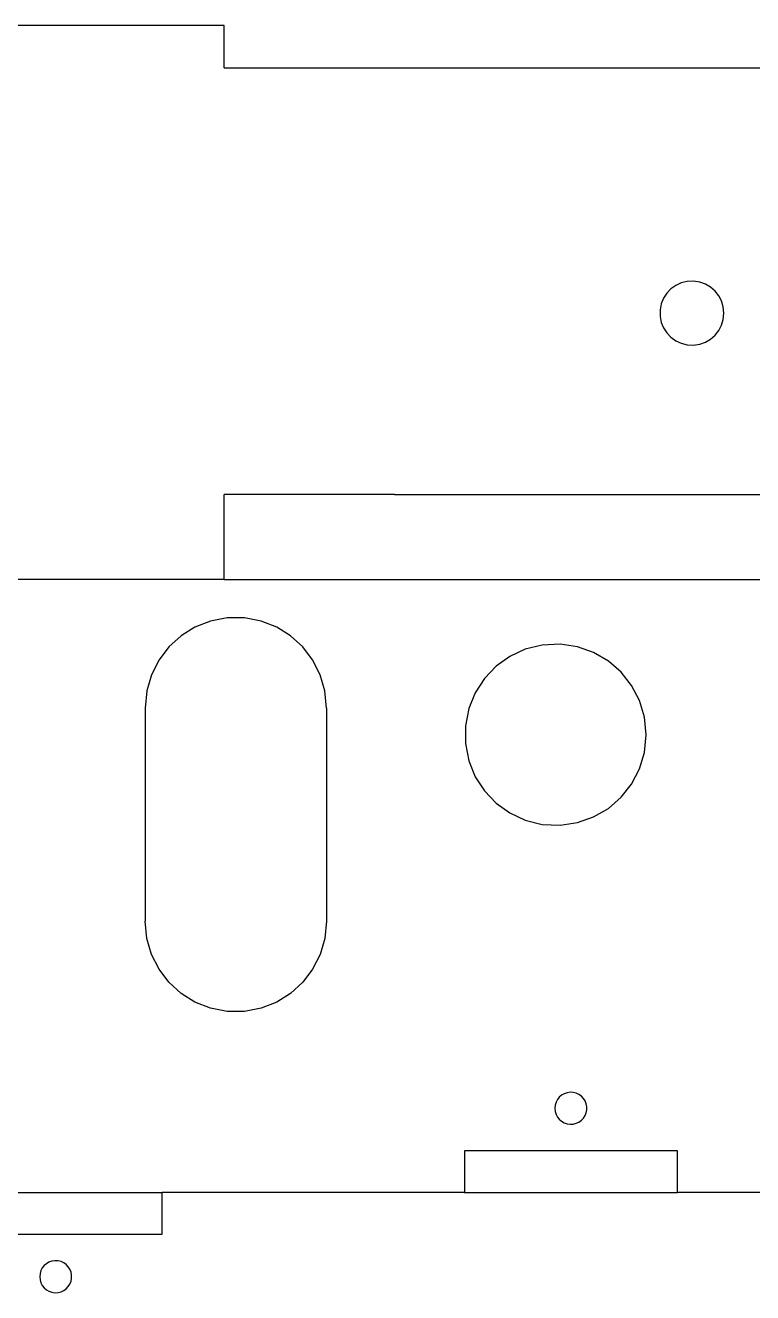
# Model space of a CAD drawing. Header units: metres. Extents: x -26 to 521, y 602 to 1019.
# Drawn here: x 328.2 to 396.5, y 761.3 to 880.2 of the extents above; entities that cross this region are included whole.
import ezdxf

# ---------------------------------------------------------------- set-up
doc = ezdxf.new("R2010")
doc.units = ezdxf.units.M

msp = doc.modelspace()

# ---------------------------------------------------------------- linework, layer by layer
at = {"layer": 'COMPONENT1'}
for p, q in [((346.88, 880.15), (326.88, 880.15)), ((346.88, 876.15), (346.88, 880.15)), ((346.88, 876.15), (362.88, 876.15)), ((362.88, 876.15), (471.88, 876.15)), ((390.34, 856.12), (389.78, 855.98)), ((390.93, 856.15), (390.34, 856.12)), ((391.51, 856.06), (390.93, 856.15)), ((388.43, 855.01), (388.12, 854.54)), ((388.81, 855.42), (388.43, 855.01)), ((389.27, 855.74), (388.81, 855.42)), ((389.78, 855.98), (389.27, 855.74)), ((392.05, 855.87), (391.51, 856.06)), ((392.53, 855.59), (392.05, 855.87)), ((392.95, 855.22), (392.53, 855.59)), ((393.3, 854.78), (392.95, 855.22)), ((387.91, 854.02), (387.8, 853.45)), ((388.12, 854.54), (387.91, 854.02)), ((393.56, 854.29), (393.3, 854.78)), ((393.72, 853.74), (393.56, 854.29)), ((393.78, 853.15), (393.72, 853.74)), ((387.8, 853.45), (387.8, 852.85)), ((387.8, 852.85), (387.91, 852.28)), ((393.56, 852.02), (393.72, 852.56)), ((393.72, 852.56), (393.78, 853.15)), ((387.91, 852.28), (388.12, 851.76)), ((388.12, 851.76), (388.43, 851.29)), ((392.95, 851.08), (393.3, 851.52)), ((393.3, 851.52), (393.56, 852.02)), ((388.43, 851.29), (388.81, 850.89)), ((388.81, 850.89), (389.27, 850.56)), ((389.27, 850.56), (389.78, 850.32)), ((389.78, 850.32), (390.34, 850.18)), ((390.34, 850.18), (390.93, 850.15)), ((390.93, 850.15), (391.51, 850.24)), ((391.51, 850.24), (392.05, 850.43)), ((392.05, 850.43), (392.53, 850.71)), ((392.53, 850.71), (392.95, 851.08)), ((362.88, 836.15), (346.88, 836.15)), ((346.88, 828.15), (346.88, 836.15)), ((362.88, 836.15), (471.88, 836.15)), ((346.88, 828.15), (326.88, 828.15)), ((346.88, 828.15), (471.88, 828.15)), ((345.6, 824.26), (344.14, 823.69)), ((347.16, 824.56), (345.6, 824.26)), ((348.8, 824.56), (347.16, 824.56)), ((350.37, 824.26), (348.8, 824.56)), ((351.82, 823.69), (350.37, 824.26)), ((342.84, 822.87), (341.71, 821.83)), ((344.14, 823.69), (342.84, 822.87)), ((353.12, 822.87), (351.82, 823.69)), ((354.26, 821.83), (353.12, 822.87)), ((341.71, 821.83), (340.78, 820.61)), ((355.19, 820.61), (354.26, 821.83)), ((375.14, 821.62), (373.69, 820.94)), ((376.73, 822.01), (375.14, 821.62)), ((378.41, 822.09), (376.73, 822.01)), ((380.04, 821.85), (378.41, 822.09)), ((381.56, 821.31), (380.04, 821.85)), ((340.78, 820.61), (340.08, 819.23)), ((355.89, 819.23), (355.19, 820.61)), ((373.69, 820.94), (372.4, 820.02)), ((382.94, 820.51), (381.56, 821.31)), ((384.13, 819.47), (382.94, 820.51)), ((340.08, 819.23), (339.63, 817.72)), ((356.33, 817.72), (355.89, 819.23)), ((372.4, 820.02), (371.31, 818.87)), ((385.11, 818.23), (384.13, 819.47)), ((371.31, 818.87), (370.45, 817.54)), ((385.85, 816.82), (385.11, 818.23)), ((339.63, 817.72), (339.48, 816.1)), ((356.48, 816.1), (356.33, 817.72)), ((370.45, 817.54), (369.84, 816.06)), ((339.48, 816.1), (339.48, 796.1)), ((356.48, 816.1), (356.48, 796.1)), ((369.84, 816.06), (369.52, 814.44)), ((386.32, 815.26), (385.85, 816.82)), ((386.48, 813.6), (386.32, 815.26)), ((369.52, 814.44), (369.52, 812.76)), ((386.32, 811.94), (386.48, 813.6)), ((369.52, 812.76), (369.84, 811.15)), ((369.84, 811.15), (370.45, 809.66)), ((385.85, 810.39), (386.32, 811.94)), ((385.11, 808.97), (385.85, 810.39)), ((370.45, 809.66), (371.31, 808.33)), ((384.13, 807.73), (385.11, 808.97)), ((371.31, 808.33), (372.4, 807.19)), ((382.94, 806.69), (384.13, 807.73)), ((372.4, 807.19), (373.69, 806.26)), ((373.69, 806.26), (375.14, 805.59)), ((381.56, 805.89), (382.94, 806.69)), ((375.14, 805.59), (376.73, 805.19)), ((376.73, 805.19), (378.41, 805.11)), ((378.41, 805.11), (380.04, 805.35)), ((380.04, 805.35), (381.56, 805.89)), ((339.63, 794.49), (339.48, 796.1)), ((356.48, 796.1), (356.33, 794.49)), ((340.08, 792.97), (339.63, 794.49)), ((356.33, 794.49), (355.89, 792.97)), ((340.78, 791.59), (340.08, 792.97)), ((355.89, 792.97), (355.19, 791.59)), ((341.71, 790.37), (340.78, 791.59)), ((355.19, 791.59), (354.26, 790.37)), ((342.84, 789.33), (341.71, 790.37)), ((354.26, 790.37), (353.12, 789.33)), ((344.14, 788.51), (342.84, 789.33)), ((345.6, 787.94), (344.14, 788.51)), ((351.82, 788.51), (350.37, 787.94)), ((353.12, 789.33), (351.82, 788.51)), ((347.16, 787.64), (345.6, 787.94)), ((348.8, 787.64), (347.16, 787.64)), ((350.37, 787.94), (348.8, 787.64)), ((379.06, 780.01), (378.79, 779.91)), ((379.35, 780.05), (379.06, 780.01)), ((379.65, 780.03), (379.35, 780.05)), ((379.93, 779.97), (379.65, 780.03)), ((377.95, 778.84), (377.93, 778.55)), ((378.04, 779.12), (377.95, 778.84)), ((378.17, 779.37), (378.04, 779.12)), ((378.34, 779.59), (378.17, 779.37)), ((378.55, 779.77), (378.34, 779.59)), ((378.79, 779.91), (378.55, 779.77)), ((380.18, 779.85), (379.93, 779.97)), ((380.41, 779.68), (380.18, 779.85)), ((380.6, 779.48), (380.41, 779.68)), ((380.76, 779.25), (380.6, 779.48)), ((380.86, 778.98), (380.76, 779.25)), ((380.92, 778.7), (380.86, 778.98)), ((377.93, 778.55), (377.95, 778.26)), ((377.95, 778.26), (378.04, 777.98)), ((378.04, 777.98), (378.17, 777.73)), ((378.17, 777.73), (378.34, 777.52)), ((380.41, 777.42), (380.6, 777.62)), ((380.6, 777.62), (380.76, 777.86)), ((380.76, 777.86), (380.86, 778.12)), ((380.86, 778.12), (380.92, 778.4)), ((380.92, 778.4), (380.92, 778.7)), ((378.34, 777.52), (378.55, 777.33)), ((378.55, 777.33), (378.79, 777.19)), ((378.79, 777.19), (379.06, 777.1)), ((379.06, 777.1), (379.35, 777.05)), ((379.35, 777.05), (379.65, 777.07)), ((379.65, 777.07), (379.93, 777.14)), ((379.93, 777.14), (380.18, 777.26)), ((380.18, 777.26), (380.41, 777.42)), ((389.43, 774.55), (369.43, 774.55)), ((369.43, 774.55), (369.43, 770.65)), ((389.43, 770.65), (389.43, 774.55)), ((321.08, 770.65), (341.08, 770.65)), ((369.43, 770.65), (341.08, 770.65)), ((341.08, 766.75), (341.08, 770.65)), ((369.43, 770.65), (389.43, 770.65)), ((449.88, 770.65), (389.43, 770.65)), ((321.08, 766.75), (341.08, 766.75)), ((329.82, 763.57), (329.69, 763.32)), ((330, 763.79), (329.82, 763.57)), ((330.21, 763.97), (330, 763.79)), ((330.45, 764.11), (330.21, 763.97)), ((330.72, 764.21), (330.45, 764.11)), ((331.01, 764.25), (330.72, 764.21)), ((331.3, 764.23), (331.01, 764.25)), ((331.58, 764.17), (331.3, 764.23)), ((331.84, 764.05), (331.58, 764.17)), ((332.07, 763.88), (331.84, 764.05)), ((332.26, 763.68), (332.07, 763.88)), ((332.41, 763.45), (332.26, 763.68)), ((332.52, 763.18), (332.41, 763.45)), ((329.61, 763.04), (329.58, 762.75)), ((329.58, 762.75), (329.61, 762.46)), ((329.69, 763.32), (329.61, 763.04)), ((329.61, 762.46), (329.69, 762.18)), ((329.69, 762.18), (329.82, 761.93)), ((332.41, 762.06), (332.52, 762.32)), ((332.57, 762.9), (332.52, 763.18)), ((332.52, 762.32), (332.57, 762.6)), ((332.57, 762.6), (332.57, 762.9)), ((329.82, 761.93), (330, 761.72)), ((330, 761.72), (330.21, 761.53)), ((330.21, 761.53), (330.45, 761.39)), ((330.45, 761.39), (330.72, 761.3)), ((330.72, 761.3), (331.01, 761.25)), ((331.01, 761.25), (331.3, 761.27)), ((331.3, 761.27), (331.58, 761.34)), ((331.58, 761.34), (331.84, 761.46)), ((331.84, 761.46), (332.07, 761.62)), ((332.07, 761.62), (332.26, 761.82)), ((332.26, 761.82), (332.41, 762.06))]:
    msp.add_line(p, q, dxfattribs=at)

doc.saveas('drawing.dxf')
